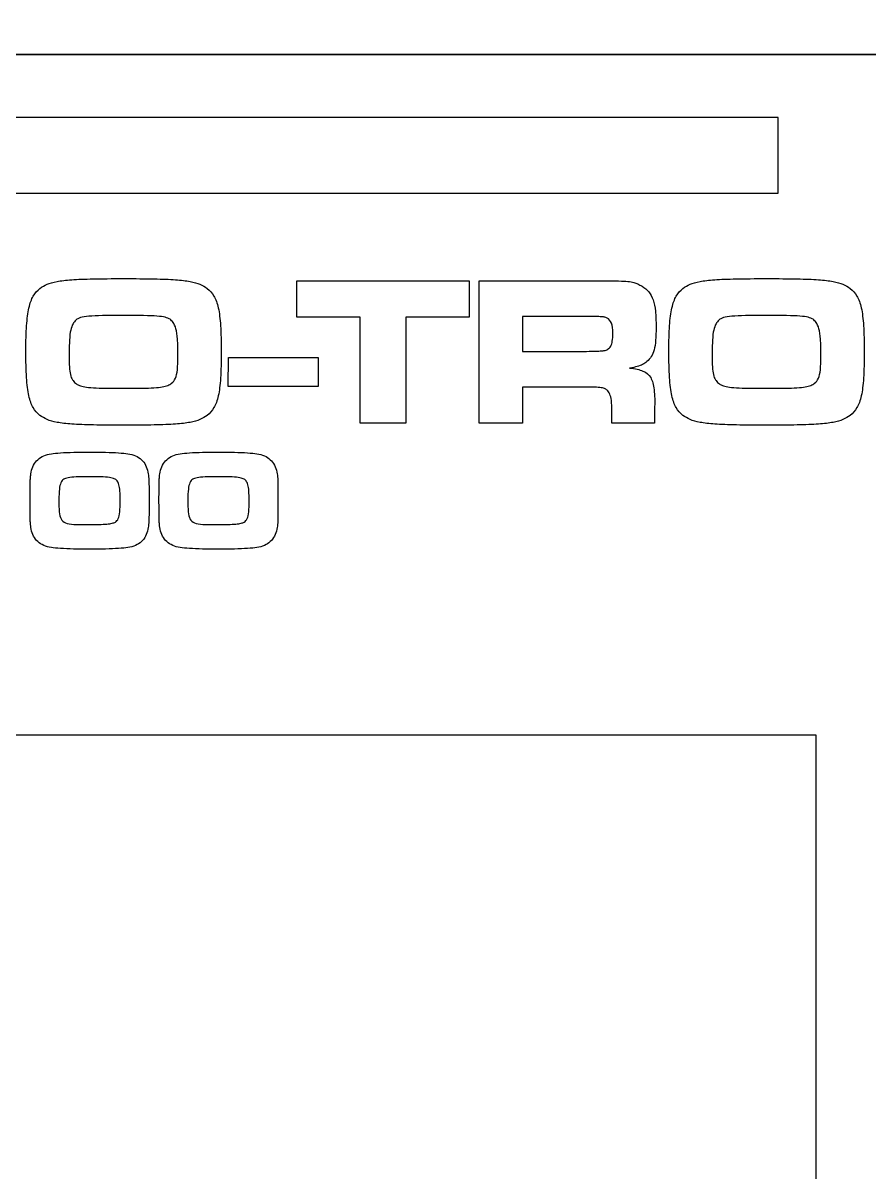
# Model space of a CAD drawing. Extents: x -139 to 87, y -93 to 92.
# Drawn here: x -69.04 to -35.45, y -44.64 to 0.99 of the extents above; entities that cross this region are included whole.
import ezdxf

# ---------------------------------------------------------------- set-up
doc = ezdxf.new("R2010")
doc.units = 0
doc.header["$MEASUREMENT"] = 0
doc.layers.add('LAYER_1', color=7, linetype='CONTINUOUS')

msp = doc.modelspace()

# ---------------------------------------------------------------- linework, layer by layer
at = {"layer": 'LAYER_1', "color": 250}
for points in [[(-99.0534, -5.7641), (-39.0534, -5.7641), (-39.0534, -2.7641), (-99.0534, -2.7641), (-99.0534, -5.7641)], [(-90.5533, -66.2641), (-37.5533, -66.2641), (-37.5533, -27.2641), (-90.5533, -27.2641), (-90.5533, -66.2641)]]:
    msp.add_lwpolyline(points, close=True, dxfattribs=at)
for points, knots in [([(-134.4311, 89.7359), (-134.4311, 89.7359), (-3.6755, 89.7359), (-3.6755, 89.7359), (-3.6755, 89.7359), (-1.1332, 89.7359), (0.9467, 87.656), (0.9467, 85.1137), (0.9467, 85.1137), (0.9467, 85.1137), (0.9467, 4.3582), (0.9467, 4.3582), (0.9467, 4.3582), (0.9467, 1.8158), (-1.1332, -0.2641), (-3.6755, -0.2641), (-3.6755, -0.2641), (-3.6755, -0.2641), (-134.4311, -0.2641), (-134.4311, -0.2641), (-134.4311, -0.2641), (-136.9734, -0.2641), (-139.0533, 1.8158), (-139.0533, 4.3582), (-139.0533, 4.3582), (-139.0533, 4.3582), (-139.0533, 85.1137), (-139.0533, 85.1137), (-139.0533, 85.1137), (-139.0533, 87.656), (-136.9734, 89.7359), (-134.4311, 89.7359)], [0, 0, 0, 0, 0.1111111, 0.1111111, 0.1111111, 0.1111111, 0.2222222, 0.2222222, 0.2222222, 0.2222222, 0.3333333, 0.3333333, 0.3333333, 0.3333333, 0.4444444, 0.4444444, 0.4444444, 0.4444444, 0.5555556, 0.5555556, 0.5555556, 0.5555556, 0.6666667, 0.6666667, 0.6666667, 0.6666667, 0.7777778, 0.7777778, 0.7777778, 0.7777778, 1, 1, 1, 1]), ([(-134.4311, -0.2641), (-134.4311, -0.2641), (-3.6755, -0.2641), (-3.6755, -0.2641), (-3.6755, -0.2641), (-1.1332, -0.2641), (0.9467, -2.344), (0.9467, -4.8863), (0.9467, -4.8863), (0.9467, -4.8863), (0.9467, -85.6418), (0.9467, -85.6418), (0.9467, -85.6418), (0.9467, -88.1842), (-1.1332, -90.2641), (-3.6755, -90.2641), (-3.6755, -90.2641), (-3.6755, -90.2641), (-134.4311, -90.2641), (-134.4311, -90.2641), (-134.4311, -90.2641), (-136.9734, -90.2641), (-139.0533, -88.1842), (-139.0533, -85.6418), (-139.0533, -85.6418), (-139.0533, -85.6418), (-139.0533, -4.8863), (-139.0533, -4.8863), (-139.0533, -4.8863), (-139.0533, -2.344), (-136.9734, -0.2641), (-134.4311, -0.2641)], [0, 0, 0, 0, 0.1111111, 0.1111111, 0.1111111, 0.1111111, 0.2222222, 0.2222222, 0.2222222, 0.2222222, 0.3333333, 0.3333333, 0.3333333, 0.3333333, 0.4444444, 0.4444444, 0.4444444, 0.4444444, 0.5555556, 0.5555556, 0.5555556, 0.5555556, 0.6666667, 0.6666667, 0.6666667, 0.6666667, 0.7777778, 0.7777778, 0.7777778, 0.7777778, 1, 1, 1, 1]), ([(-65.0443, -9.1558), (-65.5114, -9.1558), (-65.9121, -9.1586), (-66.248, -9.1657), (-66.248, -9.1657), (-66.5852, -9.1713), (-66.8689, -9.184), (-67.1017, -9.1996), (-67.1017, -9.1996), (-67.3331, -9.2165), (-67.5278, -9.2391), (-67.6845, -9.2687), (-67.6845, -9.2687), (-67.8397, -9.2983), (-67.9709, -9.3364), (-68.0768, -9.3816), (-68.0768, -9.3816), (-68.184, -9.4267), (-68.2785, -9.4804), (-68.3632, -9.5453), (-68.3632, -9.5453), (-68.469, -9.6257), (-68.5565, -9.7273), (-68.6285, -9.8515), (-68.6285, -9.8515), (-68.7005, -9.9757), (-68.7583, -10.1323), (-68.8006, -10.3214), (-68.8006, -10.3214), (-68.8444, -10.5119), (-68.8754, -10.7461), (-68.8938, -11.0241), (-68.8938, -11.0241), (-68.9135, -11.3021), (-68.922, -11.6365), (-68.922, -12.026), (-68.922, -12.026), (-68.922, -12.4366), (-68.9135, -12.7866), (-68.8952, -13.0744), (-68.8952, -13.0744), (-68.8768, -13.3623), (-68.8472, -13.6036), (-68.8049, -13.7969), (-68.8049, -13.7969), (-68.7625, -13.9902), (-68.7047, -14.1483), (-68.6327, -14.2725), (-68.6327, -14.2725), (-68.5608, -14.3966), (-68.4705, -14.5011), (-68.3632, -14.5829), (-68.3632, -14.5829), (-68.2785, -14.6464), (-68.184, -14.7014), (-68.0768, -14.7466), (-68.0768, -14.7466), (-67.9695, -14.7917), (-67.8369, -14.8298), (-67.6802, -14.8595), (-67.6802, -14.8595), (-67.5236, -14.8877), (-67.3275, -14.9117), (-67.0946, -14.9272), (-67.0946, -14.9272), (-66.8604, -14.9441), (-66.5739, -14.9554), (-66.2367, -14.9625), (-66.2367, -14.9625), (-65.8994, -14.9695), (-65.4959, -14.9724), (-65.0274, -14.9724), (-65.0274, -14.9724), (-64.5659, -14.9724), (-64.168, -14.9695), (-63.835, -14.9625), (-63.835, -14.9625), (-63.5006, -14.9554), (-63.2183, -14.9441), (-62.9869, -14.9272), (-62.9869, -14.9272), (-62.7555, -14.9117), (-62.5622, -14.8877), (-62.4055, -14.8595), (-62.4055, -14.8595), (-62.2503, -14.8298), (-62.1191, -14.7917), (-62.0118, -14.7466), (-62.0118, -14.7466), (-61.9046, -14.7014), (-61.8086, -14.6464), (-61.7254, -14.5829), (-61.7254, -14.5829), (-61.6181, -14.5011), (-61.5278, -14.398), (-61.4559, -14.2739), (-61.4559, -14.2739), (-61.3839, -14.1511), (-61.3261, -13.9945), (-61.2837, -13.804), (-61.2837, -13.804), (-61.2414, -13.6135), (-61.2118, -13.3764), (-61.1934, -13.0928), (-61.1934, -13.0928), (-61.1751, -12.8077), (-61.1666, -12.4634), (-61.1666, -12.0599), (-61.1666, -12.0599), (-61.1666, -11.6577), (-61.1751, -11.3148), (-61.1934, -11.0312), (-61.1934, -11.0312), (-61.2118, -10.7475), (-61.2414, -10.5105), (-61.2837, -10.32), (-61.2837, -10.32), (-61.3261, -10.1295), (-61.3839, -9.9728), (-61.4559, -9.8501), (-61.4559, -9.8501), (-61.5278, -9.7273), (-61.6181, -9.6257), (-61.7254, -9.5453), (-61.7254, -9.5453), (-61.8086, -9.4804), (-61.9046, -9.4267), (-62.0104, -9.3816), (-62.0104, -9.3816), (-62.1177, -9.3364), (-62.2489, -9.2983), (-62.4041, -9.2687), (-62.4041, -9.2687), (-62.5608, -9.2391), (-62.7541, -9.2165), (-62.9869, -9.1996), (-62.9869, -9.1996), (-63.2197, -9.184), (-63.5034, -9.1713), (-63.8392, -9.1657), (-63.8392, -9.1657), (-64.1765, -9.1586), (-64.5772, -9.1558), (-65.0443, -9.1558)], [0, 0, 0, 0, 0.027027, 0.027027, 0.027027, 0.027027, 0.0540541, 0.0540541, 0.0540541, 0.0540541, 0.0810811, 0.0810811, 0.0810811, 0.0810811, 0.1081081, 0.1081081, 0.1081081, 0.1081081, 0.1351351, 0.1351351, 0.1351351, 0.1351351, 0.1621622, 0.1621622, 0.1621622, 0.1621622, 0.1891892, 0.1891892, 0.1891892, 0.1891892, 0.2162162, 0.2162162, 0.2162162, 0.2162162, 0.2432432, 0.2432432, 0.2432432, 0.2432432, 0.2702703, 0.2702703, 0.2702703, 0.2702703, 0.2972973, 0.2972973, 0.2972973, 0.2972973, 0.3243243, 0.3243243, 0.3243243, 0.3243243, 0.3513514, 0.3513514, 0.3513514, 0.3513514, 0.3783784, 0.3783784, 0.3783784, 0.3783784, 0.4054054, 0.4054054, 0.4054054, 0.4054054, 0.4324324, 0.4324324, 0.4324324, 0.4324324, 0.4594595, 0.4594595, 0.4594595, 0.4594595, 0.4864865, 0.4864865, 0.4864865, 0.4864865, 0.5135135, 0.5135135, 0.5135135, 0.5135135, 0.5405405, 0.5405405, 0.5405405, 0.5405405, 0.5675676, 0.5675676, 0.5675676, 0.5675676, 0.5945946, 0.5945946, 0.5945946, 0.5945946, 0.6216216, 0.6216216, 0.6216216, 0.6216216, 0.6486486, 0.6486486, 0.6486486, 0.6486486, 0.6756757, 0.6756757, 0.6756757, 0.6756757, 0.7027027, 0.7027027, 0.7027027, 0.7027027, 0.7297297, 0.7297297, 0.7297297, 0.7297297, 0.7567568, 0.7567568, 0.7567568, 0.7567568, 0.7837838, 0.7837838, 0.7837838, 0.7837838, 0.8108108, 0.8108108, 0.8108108, 0.8108108, 0.8378378, 0.8378378, 0.8378378, 0.8378378, 0.8648649, 0.8648649, 0.8648649, 0.8648649, 0.8918919, 0.8918919, 0.8918919, 0.8918919, 0.9189189, 0.9189189, 0.9189189, 0.9189189, 0.9459459, 0.9459459, 0.9459459, 0.9459459, 1, 1, 1, 1]), ([(-58.161, -9.2405), (-58.161, -9.2405), (-58.161, -10.6798), (-58.161, -10.6798), (-58.161, -10.6798), (-58.161, -10.6798), (-55.6464, -10.6798), (-55.6464, -10.6798), (-55.6464, -10.6798), (-55.6464, -10.6798), (-55.6464, -14.8877), (-55.6464, -14.8877), (-55.6464, -14.8877), (-55.6464, -14.8877), (-53.843, -14.8877), (-53.843, -14.8877), (-53.843, -14.8877), (-53.843, -14.8877), (-53.843, -10.6798), (-53.843, -10.6798), (-53.843, -10.6798), (-53.843, -10.6798), (-51.3285, -10.6798), (-51.3285, -10.6798), (-51.3285, -10.6798), (-51.3285, -10.6798), (-51.3285, -9.2405), (-51.3285, -9.2405), (-51.3285, -9.2405), (-51.3285, -9.2405), (-58.161, -9.2405), (-58.161, -9.2405)], [0, 0, 0, 0, 0.1111111, 0.1111111, 0.1111111, 0.1111111, 0.2222222, 0.2222222, 0.2222222, 0.2222222, 0.3333333, 0.3333333, 0.3333333, 0.3333333, 0.4444444, 0.4444444, 0.4444444, 0.4444444, 0.5555556, 0.5555556, 0.5555556, 0.5555556, 0.6666667, 0.6666667, 0.6666667, 0.6666667, 0.7777778, 0.7777778, 0.7777778, 0.7777778, 1, 1, 1, 1]), ([(-50.9306, -14.8877), (-50.9306, -14.8877), (-49.2118, -14.8877), (-49.2118, -14.8877), (-49.2118, -14.8877), (-49.2118, -14.8877), (-49.2118, -13.4568), (-49.2118, -13.4568), (-49.2118, -13.4568), (-49.2118, -13.4568), (-46.7819, -13.4568), (-46.7819, -13.4568), (-46.7819, -13.4568), (-46.6055, -13.4568), (-46.4616, -13.4583), (-46.3487, -13.4611), (-46.3487, -13.4611), (-46.2373, -13.4653), (-46.1469, -13.4724), (-46.0806, -13.4822), (-46.0806, -13.4822), (-46.0143, -13.4921), (-45.9621, -13.5076), (-45.924, -13.5288), (-45.924, -13.5288), (-45.8859, -13.5486), (-45.8534, -13.5754), (-45.8252, -13.6092), (-45.8252, -13.6092), (-45.7801, -13.6544), (-45.7462, -13.7137), (-45.7208, -13.787), (-45.7208, -13.787), (-45.6968, -13.859), (-45.6785, -13.9592), (-45.67, -14.0862), (-45.67, -14.0862), (-45.6601, -14.2132), (-45.6559, -14.3825), (-45.6559, -14.5914), (-45.6559, -14.5914), (-45.6559, -14.5914), (-45.6559, -14.8877), (-45.6559, -14.8877), (-45.6559, -14.8877), (-45.6559, -14.8877), (-43.9626, -14.8877), (-43.9626, -14.8877), (-43.9626, -14.8877), (-43.9626, -14.8877), (-43.9626, -14.3628), (-43.9626, -14.3628), (-43.9626, -14.3628), (-43.9527, -14.0396), (-43.9583, -13.7743), (-43.9809, -13.5683), (-43.9809, -13.5683), (-44.0021, -13.3609), (-44.0486, -13.2), (-44.1178, -13.0815), (-44.1178, -13.0815), (-44.1883, -12.9644), (-44.2899, -12.8783), (-44.4254, -12.8218), (-44.4254, -12.8218), (-44.5609, -12.7654), (-44.7358, -12.7259), (-44.9531, -12.7033), (-44.9531, -12.7033), (-44.836, -12.6864), (-44.7358, -12.6666), (-44.6554, -12.6455), (-44.6554, -12.6455), (-44.5736, -12.6229), (-44.5016, -12.5961), (-44.4409, -12.5636), (-44.4409, -12.5636), (-44.3802, -12.5326), (-44.3224, -12.4945), (-44.2674, -12.4493), (-44.2674, -12.4493), (-44.1982, -12.3915), (-44.1389, -12.3237), (-44.0924, -12.2489), (-44.0924, -12.2489), (-44.0458, -12.1742), (-44.0077, -12.0838), (-43.9809, -11.9794), (-43.9809, -11.9794), (-43.9527, -11.875), (-43.9329, -11.748), (-43.9202, -11.6012), (-43.9202, -11.6012), (-43.9089, -11.4545), (-43.9033, -11.2795), (-43.9033, -11.0777), (-43.9033, -11.0777), (-43.9033, -10.835), (-43.9118, -10.6262), (-43.9301, -10.4512), (-43.9301, -10.4512), (-43.9484, -10.2762), (-43.9781, -10.1266), (-44.0204, -10.0025), (-44.0204, -10.0025), (-44.0627, -9.8783), (-44.1206, -9.7739), (-44.1926, -9.6864), (-44.1926, -9.6864), (-44.2645, -9.6003), (-44.3548, -9.5255), (-44.4621, -9.4606), (-44.4621, -9.4606), (-44.5214, -9.4239), (-44.575, -9.3929), (-44.6244, -9.3675), (-44.6244, -9.3675), (-44.6738, -9.3421), (-44.7288, -9.3223), (-44.7909, -9.3054), (-44.7909, -9.3054), (-44.8516, -9.2899), (-44.9292, -9.2772), (-45.0237, -9.2673), (-45.0237, -9.2673), (-45.1182, -9.2588), (-45.2396, -9.2518), (-45.3892, -9.2489), (-45.3892, -9.2489), (-45.5388, -9.2447), (-45.7264, -9.2419), (-45.9508, -9.2419), (-45.9508, -9.2419), (-46.1766, -9.2405), (-46.4503, -9.2405), (-46.7735, -9.2405), (-46.7735, -9.2405), (-46.7735, -9.2405), (-50.9306, -9.2405), (-50.9306, -9.2405), (-50.9306, -9.2405), (-50.9306, -9.2405), (-50.9306, -14.8877), (-50.9306, -14.8877)], [0, 0, 0, 0, 0.027027, 0.027027, 0.027027, 0.027027, 0.0540541, 0.0540541, 0.0540541, 0.0540541, 0.0810811, 0.0810811, 0.0810811, 0.0810811, 0.1081081, 0.1081081, 0.1081081, 0.1081081, 0.1351351, 0.1351351, 0.1351351, 0.1351351, 0.1621622, 0.1621622, 0.1621622, 0.1621622, 0.1891892, 0.1891892, 0.1891892, 0.1891892, 0.2162162, 0.2162162, 0.2162162, 0.2162162, 0.2432432, 0.2432432, 0.2432432, 0.2432432, 0.2702703, 0.2702703, 0.2702703, 0.2702703, 0.2972973, 0.2972973, 0.2972973, 0.2972973, 0.3243243, 0.3243243, 0.3243243, 0.3243243, 0.3513514, 0.3513514, 0.3513514, 0.3513514, 0.3783784, 0.3783784, 0.3783784, 0.3783784, 0.4054054, 0.4054054, 0.4054054, 0.4054054, 0.4324324, 0.4324324, 0.4324324, 0.4324324, 0.4594595, 0.4594595, 0.4594595, 0.4594595, 0.4864865, 0.4864865, 0.4864865, 0.4864865, 0.5135135, 0.5135135, 0.5135135, 0.5135135, 0.5405405, 0.5405405, 0.5405405, 0.5405405, 0.5675676, 0.5675676, 0.5675676, 0.5675676, 0.5945946, 0.5945946, 0.5945946, 0.5945946, 0.6216216, 0.6216216, 0.6216216, 0.6216216, 0.6486486, 0.6486486, 0.6486486, 0.6486486, 0.6756757, 0.6756757, 0.6756757, 0.6756757, 0.7027027, 0.7027027, 0.7027027, 0.7027027, 0.7297297, 0.7297297, 0.7297297, 0.7297297, 0.7567568, 0.7567568, 0.7567568, 0.7567568, 0.7837838, 0.7837838, 0.7837838, 0.7837838, 0.8108108, 0.8108108, 0.8108108, 0.8108108, 0.8378378, 0.8378378, 0.8378378, 0.8378378, 0.8648649, 0.8648649, 0.8648649, 0.8648649, 0.8918919, 0.8918919, 0.8918919, 0.8918919, 0.9189189, 0.9189189, 0.9189189, 0.9189189, 0.9459459, 0.9459459, 0.9459459, 0.9459459, 1, 1, 1, 1]), ([(-39.5176, -9.1558), (-39.9847, -9.1558), (-40.3854, -9.1586), (-40.7213, -9.1657), (-40.7213, -9.1657), (-41.0585, -9.1713), (-41.3422, -9.184), (-41.575, -9.1996), (-41.575, -9.1996), (-41.8064, -9.2165), (-42.0011, -9.2391), (-42.1578, -9.2687), (-42.1578, -9.2687), (-42.313, -9.2983), (-42.4442, -9.3364), (-42.5501, -9.3816), (-42.5501, -9.3816), (-42.6573, -9.4267), (-42.7518, -9.4804), (-42.8365, -9.5453), (-42.8365, -9.5453), (-42.9423, -9.6257), (-43.0298, -9.7273), (-43.1018, -9.8515), (-43.1018, -9.8515), (-43.1738, -9.9757), (-43.2316, -10.1323), (-43.2739, -10.3214), (-43.2739, -10.3214), (-43.3177, -10.5119), (-43.3487, -10.7461), (-43.3671, -11.0241), (-43.3671, -11.0241), (-43.3868, -11.3021), (-43.3953, -11.6365), (-43.3953, -12.026), (-43.3953, -12.026), (-43.3953, -12.4366), (-43.3868, -12.7866), (-43.3685, -13.0744), (-43.3685, -13.0744), (-43.3501, -13.3623), (-43.3205, -13.6036), (-43.2782, -13.7969), (-43.2782, -13.7969), (-43.2358, -13.9902), (-43.178, -14.1483), (-43.106, -14.2725), (-43.106, -14.2725), (-43.0341, -14.3966), (-42.9438, -14.5011), (-42.8365, -14.5829), (-42.8365, -14.5829), (-42.7518, -14.6464), (-42.6573, -14.7014), (-42.5501, -14.7466), (-42.5501, -14.7466), (-42.4428, -14.7917), (-42.3102, -14.8298), (-42.1535, -14.8595), (-42.1535, -14.8595), (-41.9969, -14.8877), (-41.8008, -14.9117), (-41.5679, -14.9272), (-41.5679, -14.9272), (-41.3337, -14.9441), (-41.0472, -14.9554), (-40.71, -14.9625), (-40.71, -14.9625), (-40.3727, -14.9695), (-39.9692, -14.9724), (-39.5007, -14.9724), (-39.5007, -14.9724), (-39.0392, -14.9724), (-38.6413, -14.9695), (-38.3083, -14.9625), (-38.3083, -14.9625), (-37.9739, -14.9554), (-37.6916, -14.9441), (-37.4602, -14.9272), (-37.4602, -14.9272), (-37.2288, -14.9117), (-37.0355, -14.8877), (-36.8788, -14.8595), (-36.8788, -14.8595), (-36.7236, -14.8298), (-36.5924, -14.7917), (-36.4851, -14.7466), (-36.4851, -14.7466), (-36.3779, -14.7014), (-36.2819, -14.6464), (-36.1987, -14.5829), (-36.1987, -14.5829), (-36.0914, -14.5011), (-36.0011, -14.398), (-35.9292, -14.2739), (-35.9292, -14.2739), (-35.8572, -14.1511), (-35.7994, -13.9945), (-35.757, -13.804), (-35.757, -13.804), (-35.7147, -13.6135), (-35.6851, -13.3764), (-35.6667, -13.0928), (-35.6667, -13.0928), (-35.6484, -12.8077), (-35.6399, -12.4634), (-35.6399, -12.0599), (-35.6399, -12.0599), (-35.6399, -11.6577), (-35.6484, -11.3148), (-35.6667, -11.0312), (-35.6667, -11.0312), (-35.6851, -10.7475), (-35.7147, -10.5105), (-35.757, -10.32), (-35.757, -10.32), (-35.7994, -10.1295), (-35.8572, -9.9728), (-35.9292, -9.8501), (-35.9292, -9.8501), (-36.0011, -9.7273), (-36.0914, -9.6257), (-36.1987, -9.5453), (-36.1987, -9.5453), (-36.2819, -9.4804), (-36.3779, -9.4267), (-36.4837, -9.3816), (-36.4837, -9.3816), (-36.591, -9.3364), (-36.7222, -9.2983), (-36.8774, -9.2687), (-36.8774, -9.2687), (-37.0341, -9.2391), (-37.2274, -9.2165), (-37.4602, -9.1996), (-37.4602, -9.1996), (-37.693, -9.184), (-37.9767, -9.1713), (-38.3125, -9.1657), (-38.3125, -9.1657), (-38.6498, -9.1586), (-39.0505, -9.1558), (-39.5176, -9.1558)], [0, 0, 0, 0, 0.027027, 0.027027, 0.027027, 0.027027, 0.0540541, 0.0540541, 0.0540541, 0.0540541, 0.0810811, 0.0810811, 0.0810811, 0.0810811, 0.1081081, 0.1081081, 0.1081081, 0.1081081, 0.1351351, 0.1351351, 0.1351351, 0.1351351, 0.1621622, 0.1621622, 0.1621622, 0.1621622, 0.1891892, 0.1891892, 0.1891892, 0.1891892, 0.2162162, 0.2162162, 0.2162162, 0.2162162, 0.2432432, 0.2432432, 0.2432432, 0.2432432, 0.2702703, 0.2702703, 0.2702703, 0.2702703, 0.2972973, 0.2972973, 0.2972973, 0.2972973, 0.3243243, 0.3243243, 0.3243243, 0.3243243, 0.3513514, 0.3513514, 0.3513514, 0.3513514, 0.3783784, 0.3783784, 0.3783784, 0.3783784, 0.4054054, 0.4054054, 0.4054054, 0.4054054, 0.4324324, 0.4324324, 0.4324324, 0.4324324, 0.4594595, 0.4594595, 0.4594595, 0.4594595, 0.4864865, 0.4864865, 0.4864865, 0.4864865, 0.5135135, 0.5135135, 0.5135135, 0.5135135, 0.5405405, 0.5405405, 0.5405405, 0.5405405, 0.5675676, 0.5675676, 0.5675676, 0.5675676, 0.5945946, 0.5945946, 0.5945946, 0.5945946, 0.6216216, 0.6216216, 0.6216216, 0.6216216, 0.6486486, 0.6486486, 0.6486486, 0.6486486, 0.6756757, 0.6756757, 0.6756757, 0.6756757, 0.7027027, 0.7027027, 0.7027027, 0.7027027, 0.7297297, 0.7297297, 0.7297297, 0.7297297, 0.7567568, 0.7567568, 0.7567568, 0.7567568, 0.7837838, 0.7837838, 0.7837838, 0.7837838, 0.8108108, 0.8108108, 0.8108108, 0.8108108, 0.8378378, 0.8378378, 0.8378378, 0.8378378, 0.8648649, 0.8648649, 0.8648649, 0.8648649, 0.8918919, 0.8918919, 0.8918919, 0.8918919, 0.9189189, 0.9189189, 0.9189189, 0.9189189, 0.9459459, 0.9459459, 0.9459459, 0.9459459, 1, 1, 1, 1]), ([(-65.0443, -10.6205), (-64.7296, -10.6205), (-64.4643, -10.6219), (-64.2484, -10.6248), (-64.2484, -10.6248), (-64.034, -10.6276), (-63.8576, -10.6346), (-63.7193, -10.6445), (-63.7193, -10.6445), (-63.5824, -10.6544), (-63.4737, -10.6699), (-63.3919, -10.6897), (-63.3919, -10.6897), (-63.3115, -10.7094), (-63.2466, -10.7362), (-63.2, -10.7687), (-63.2, -10.7687), (-63.1534, -10.8012), (-63.1139, -10.8421), (-63.08, -10.8915), (-63.08, -10.8915), (-63.0321, -10.9536), (-62.994, -11.0382), (-62.9657, -11.1441), (-62.9657, -11.1441), (-62.9361, -11.2499), (-62.9164, -11.3882), (-62.9037, -11.5617), (-62.9037, -11.5617), (-62.891, -11.7353), (-62.8853, -11.954), (-62.8853, -12.2207), (-62.8853, -12.2207), (-62.8839, -12.4451), (-62.8924, -12.6271), (-62.9079, -12.7682), (-62.9079, -12.7682), (-62.9234, -12.9107), (-62.9488, -13.0236), (-62.9869, -13.1069), (-62.9869, -13.1069), (-63.0236, -13.1901), (-63.0744, -13.2551), (-63.1393, -13.3044), (-63.1393, -13.3044), (-63.1816, -13.3383), (-63.2324, -13.3665), (-63.2889, -13.3905), (-63.2889, -13.3905), (-63.3467, -13.4145), (-63.4187, -13.4343), (-63.5062, -13.4498), (-63.5062, -13.4498), (-63.5937, -13.4639), (-63.7038, -13.4766), (-63.8364, -13.4851), (-63.8364, -13.4851), (-63.9705, -13.4935), (-64.1341, -13.4992), (-64.3289, -13.5034), (-64.3289, -13.5034), (-64.5236, -13.5062), (-64.7564, -13.5076), (-65.0274, -13.5076), (-65.0274, -13.5076), (-65.3054, -13.5076), (-65.5438, -13.5062), (-65.7428, -13.5034), (-65.7428, -13.5034), (-65.9418, -13.4992), (-66.1083, -13.4935), (-66.2437, -13.4851), (-66.2437, -13.4851), (-66.3792, -13.4766), (-66.4921, -13.4639), (-66.5796, -13.4498), (-66.5796, -13.4498), (-66.6685, -13.4343), (-66.7419, -13.4145), (-66.7983, -13.3905), (-66.7983, -13.3905), (-66.8562, -13.3665), (-66.907, -13.3383), (-66.9493, -13.3044), (-66.9493, -13.3044), (-67.0001, -13.2649), (-67.041, -13.2184), (-67.0749, -13.1647), (-67.0749, -13.1647), (-67.1073, -13.1111), (-67.1341, -13.0434), (-67.1525, -12.9615), (-67.1525, -12.9615), (-67.1708, -12.8797), (-67.1849, -12.7781), (-67.192, -12.6568), (-67.192, -12.6568), (-67.2005, -12.5354), (-67.2033, -12.3872), (-67.2033, -12.2123), (-67.2033, -12.2123), (-67.2033, -11.9653), (-67.199, -11.7621), (-67.1906, -11.5984), (-67.1906, -11.5984), (-67.1807, -11.4361), (-67.1652, -11.3049), (-67.1426, -11.2019), (-67.1426, -11.2019), (-67.1214, -11.1003), (-67.0904, -11.0156), (-67.0509, -10.9507), (-67.0509, -10.9507), (-67.0184, -10.8901), (-66.9803, -10.8393), (-66.9366, -10.7997), (-66.9366, -10.7997), (-66.8914, -10.7588), (-66.8293, -10.7264), (-66.7489, -10.7024), (-66.7489, -10.7024), (-66.6685, -10.6784), (-66.5584, -10.66), (-66.4187, -10.6488), (-66.4187, -10.6488), (-66.279, -10.6375), (-66.097, -10.629), (-65.874, -10.6248), (-65.874, -10.6248), (-65.6511, -10.6219), (-65.3745, -10.6205), (-65.0443, -10.6205)], [0, 0, 0, 0, 0.0294118, 0.0294118, 0.0294118, 0.0294118, 0.0588235, 0.0588235, 0.0588235, 0.0588235, 0.0882353, 0.0882353, 0.0882353, 0.0882353, 0.1176471, 0.1176471, 0.1176471, 0.1176471, 0.1470588, 0.1470588, 0.1470588, 0.1470588, 0.1764706, 0.1764706, 0.1764706, 0.1764706, 0.2058824, 0.2058824, 0.2058824, 0.2058824, 0.2352941, 0.2352941, 0.2352941, 0.2352941, 0.2647059, 0.2647059, 0.2647059, 0.2647059, 0.2941176, 0.2941176, 0.2941176, 0.2941176, 0.3235294, 0.3235294, 0.3235294, 0.3235294, 0.3529412, 0.3529412, 0.3529412, 0.3529412, 0.3823529, 0.3823529, 0.3823529, 0.3823529, 0.4117647, 0.4117647, 0.4117647, 0.4117647, 0.4411765, 0.4411765, 0.4411765, 0.4411765, 0.4705882, 0.4705882, 0.4705882, 0.4705882, 0.5, 0.5, 0.5, 0.5, 0.5294118, 0.5294118, 0.5294118, 0.5294118, 0.5588235, 0.5588235, 0.5588235, 0.5588235, 0.5882353, 0.5882353, 0.5882353, 0.5882353, 0.6176471, 0.6176471, 0.6176471, 0.6176471, 0.6470588, 0.6470588, 0.6470588, 0.6470588, 0.6764706, 0.6764706, 0.6764706, 0.6764706, 0.7058824, 0.7058824, 0.7058824, 0.7058824, 0.7352941, 0.7352941, 0.7352941, 0.7352941, 0.7647059, 0.7647059, 0.7647059, 0.7647059, 0.7941176, 0.7941176, 0.7941176, 0.7941176, 0.8235294, 0.8235294, 0.8235294, 0.8235294, 0.8529412, 0.8529412, 0.8529412, 0.8529412, 0.8823529, 0.8823529, 0.8823529, 0.8823529, 0.9117647, 0.9117647, 0.9117647, 0.9117647, 0.9411765, 0.9411765, 0.9411765, 0.9411765, 1, 1, 1, 1]), ([(-49.2118, -12.0429), (-49.2118, -12.0429), (-49.2118, -10.6544), (-49.2118, -10.6544), (-49.2118, -10.6544), (-49.2118, -10.6544), (-46.7904, -10.6544), (-46.7904, -10.6544), (-46.7904, -10.6544), (-46.5943, -10.6558), (-46.439, -10.6586), (-46.3262, -10.66), (-46.3262, -10.66), (-46.2119, -10.6615), (-46.1272, -10.6643), (-46.0693, -10.6685), (-46.0693, -10.6685), (-46.0115, -10.6727), (-45.9691, -10.6798), (-45.9395, -10.6869), (-45.9395, -10.6869), (-45.9099, -10.6953), (-45.8802, -10.7066), (-45.8506, -10.7221), (-45.8506, -10.7221), (-45.7702, -10.7574), (-45.7123, -10.8237), (-45.6756, -10.9183), (-45.6756, -10.9183), (-45.6389, -11.0142), (-45.6206, -11.1511), (-45.622, -11.3317), (-45.622, -11.3317), (-45.622, -11.4517), (-45.6277, -11.5533), (-45.6404, -11.6351), (-45.6404, -11.6351), (-45.6531, -11.717), (-45.6742, -11.7833), (-45.7039, -11.8355), (-45.7039, -11.8355), (-45.7349, -11.8863), (-45.7744, -11.9286), (-45.8252, -11.9583), (-45.8252, -11.9583), (-45.8478, -11.9724), (-45.869, -11.9822), (-45.8901, -11.9921), (-45.8901, -11.9921), (-45.9099, -12.0006), (-45.9381, -12.0076), (-45.972, -12.0119), (-45.972, -12.0119), (-46.0058, -12.0175), (-46.0552, -12.0218), (-46.1187, -12.026), (-46.1187, -12.026), (-46.1822, -12.0288), (-46.2683, -12.0316), (-46.3755, -12.0345), (-46.3755, -12.0345), (-46.4842, -12.0373), (-46.6225, -12.0401), (-46.7904, -12.0429), (-46.7904, -12.0429), (-46.7904, -12.0429), (-49.2118, -12.0429), (-49.2118, -12.0429)], [0, 0, 0, 0, 0.0555556, 0.0555556, 0.0555556, 0.0555556, 0.1111111, 0.1111111, 0.1111111, 0.1111111, 0.1666667, 0.1666667, 0.1666667, 0.1666667, 0.2222222, 0.2222222, 0.2222222, 0.2222222, 0.2777778, 0.2777778, 0.2777778, 0.2777778, 0.3333333, 0.3333333, 0.3333333, 0.3333333, 0.3888889, 0.3888889, 0.3888889, 0.3888889, 0.4444444, 0.4444444, 0.4444444, 0.4444444, 0.5, 0.5, 0.5, 0.5, 0.5555556, 0.5555556, 0.5555556, 0.5555556, 0.6111111, 0.6111111, 0.6111111, 0.6111111, 0.6666667, 0.6666667, 0.6666667, 0.6666667, 0.7222222, 0.7222222, 0.7222222, 0.7222222, 0.7777778, 0.7777778, 0.7777778, 0.7777778, 0.8333333, 0.8333333, 0.8333333, 0.8333333, 0.8888889, 0.8888889, 0.8888889, 0.8888889, 1, 1, 1, 1]), ([(-39.5176, -10.6205), (-39.2029, -10.6205), (-38.9376, -10.6219), (-38.7217, -10.6248), (-38.7217, -10.6248), (-38.5073, -10.6276), (-38.3309, -10.6346), (-38.1926, -10.6445), (-38.1926, -10.6445), (-38.0557, -10.6544), (-37.947, -10.6699), (-37.8652, -10.6897), (-37.8652, -10.6897), (-37.7848, -10.7094), (-37.7199, -10.7362), (-37.6733, -10.7687), (-37.6733, -10.7687), (-37.6267, -10.8012), (-37.5872, -10.8421), (-37.5533, -10.8915), (-37.5533, -10.8915), (-37.5054, -10.9536), (-37.4673, -11.0382), (-37.439, -11.1441), (-37.439, -11.1441), (-37.4094, -11.2499), (-37.3897, -11.3882), (-37.377, -11.5617), (-37.377, -11.5617), (-37.3643, -11.7353), (-37.3586, -11.954), (-37.3586, -12.2207), (-37.3586, -12.2207), (-37.3572, -12.4451), (-37.3657, -12.6271), (-37.3812, -12.7682), (-37.3812, -12.7682), (-37.3967, -12.9107), (-37.4221, -13.0236), (-37.4602, -13.1069), (-37.4602, -13.1069), (-37.4969, -13.1901), (-37.5477, -13.2551), (-37.6126, -13.3044), (-37.6126, -13.3044), (-37.6549, -13.3383), (-37.7057, -13.3665), (-37.7622, -13.3905), (-37.7622, -13.3905), (-37.82, -13.4145), (-37.892, -13.4343), (-37.9795, -13.4498), (-37.9795, -13.4498), (-38.067, -13.4639), (-38.1771, -13.4766), (-38.3097, -13.4851), (-38.3097, -13.4851), (-38.4438, -13.4935), (-38.6074, -13.4992), (-38.8022, -13.5034), (-38.8022, -13.5034), (-38.9969, -13.5062), (-39.2297, -13.5076), (-39.5007, -13.5076), (-39.5007, -13.5076), (-39.7787, -13.5076), (-40.0171, -13.5062), (-40.2161, -13.5034), (-40.2161, -13.5034), (-40.4151, -13.4992), (-40.5816, -13.4935), (-40.717, -13.4851), (-40.717, -13.4851), (-40.8525, -13.4766), (-40.9654, -13.4639), (-41.0529, -13.4498), (-41.0529, -13.4498), (-41.1418, -13.4343), (-41.2152, -13.4145), (-41.2716, -13.3905), (-41.2716, -13.3905), (-41.3295, -13.3665), (-41.3803, -13.3383), (-41.4226, -13.3044), (-41.4226, -13.3044), (-41.4734, -13.2649), (-41.5143, -13.2184), (-41.5482, -13.1647), (-41.5482, -13.1647), (-41.5806, -13.1111), (-41.6074, -13.0434), (-41.6258, -12.9615), (-41.6258, -12.9615), (-41.6441, -12.8797), (-41.6582, -12.7781), (-41.6653, -12.6568), (-41.6653, -12.6568), (-41.6738, -12.5354), (-41.6766, -12.3872), (-41.6766, -12.2123), (-41.6766, -12.2123), (-41.6766, -11.9653), (-41.6723, -11.7621), (-41.6639, -11.5984), (-41.6639, -11.5984), (-41.654, -11.4361), (-41.6385, -11.3049), (-41.6159, -11.2019), (-41.6159, -11.2019), (-41.5947, -11.1003), (-41.5637, -11.0156), (-41.5242, -10.9507), (-41.5242, -10.9507), (-41.4917, -10.8901), (-41.4536, -10.8393), (-41.4099, -10.7997), (-41.4099, -10.7997), (-41.3647, -10.7588), (-41.3026, -10.7264), (-41.2222, -10.7024), (-41.2222, -10.7024), (-41.1418, -10.6784), (-41.0317, -10.66), (-40.892, -10.6488), (-40.892, -10.6488), (-40.7523, -10.6375), (-40.5703, -10.629), (-40.3473, -10.6248), (-40.3473, -10.6248), (-40.1244, -10.6219), (-39.8478, -10.6205), (-39.5176, -10.6205)], [0, 0, 0, 0, 0.0294118, 0.0294118, 0.0294118, 0.0294118, 0.0588235, 0.0588235, 0.0588235, 0.0588235, 0.0882353, 0.0882353, 0.0882353, 0.0882353, 0.1176471, 0.1176471, 0.1176471, 0.1176471, 0.1470588, 0.1470588, 0.1470588, 0.1470588, 0.1764706, 0.1764706, 0.1764706, 0.1764706, 0.2058824, 0.2058824, 0.2058824, 0.2058824, 0.2352941, 0.2352941, 0.2352941, 0.2352941, 0.2647059, 0.2647059, 0.2647059, 0.2647059, 0.2941176, 0.2941176, 0.2941176, 0.2941176, 0.3235294, 0.3235294, 0.3235294, 0.3235294, 0.3529412, 0.3529412, 0.3529412, 0.3529412, 0.3823529, 0.3823529, 0.3823529, 0.3823529, 0.4117647, 0.4117647, 0.4117647, 0.4117647, 0.4411765, 0.4411765, 0.4411765, 0.4411765, 0.4705882, 0.4705882, 0.4705882, 0.4705882, 0.5, 0.5, 0.5, 0.5, 0.5294118, 0.5294118, 0.5294118, 0.5294118, 0.5588235, 0.5588235, 0.5588235, 0.5588235, 0.5882353, 0.5882353, 0.5882353, 0.5882353, 0.6176471, 0.6176471, 0.6176471, 0.6176471, 0.6470588, 0.6470588, 0.6470588, 0.6470588, 0.6764706, 0.6764706, 0.6764706, 0.6764706, 0.7058824, 0.7058824, 0.7058824, 0.7058824, 0.7352941, 0.7352941, 0.7352941, 0.7352941, 0.7647059, 0.7647059, 0.7647059, 0.7647059, 0.7941176, 0.7941176, 0.7941176, 0.7941176, 0.8235294, 0.8235294, 0.8235294, 0.8235294, 0.8529412, 0.8529412, 0.8529412, 0.8529412, 0.8823529, 0.8823529, 0.8823529, 0.8823529, 0.9117647, 0.9117647, 0.9117647, 0.9117647, 0.9411765, 0.9411765, 0.9411765, 0.9411765, 1, 1, 1, 1]), ([(-60.8787, -12.2885), (-60.8787, -12.2885), (-60.8872, -13.4314), (-60.8872, -13.4314), (-60.8872, -13.4314), (-60.8872, -13.4314), (-57.3143, -13.4314), (-57.3143, -13.4314), (-57.3143, -13.4314), (-57.3143, -13.4314), (-57.3143, -12.2885), (-57.3143, -12.2885), (-57.3143, -12.2885), (-57.3143, -12.2885), (-60.8787, -12.2885), (-60.8787, -12.2885)], [0, 0, 0, 0, 0.2, 0.2, 0.2, 0.2, 0.4, 0.4, 0.4, 0.4, 0.6, 0.6, 0.6, 0.6, 1, 1, 1, 1]), ([(-66.3919, -16.037), (-66.6187, -16.037), (-66.8294, -16.0399), (-67.0241, -16.0446), (-67.0241, -16.0446), (-67.2188, -16.0493), (-67.391, -16.0568), (-67.5415, -16.0671), (-67.5415, -16.0671), (-67.692, -16.0775), (-67.8153, -16.0897), (-67.9103, -16.1048), (-67.9103, -16.1048), (-68.1342, -16.1367), (-68.3139, -16.2148), (-68.4503, -16.3399), (-68.4503, -16.3399), (-68.5867, -16.4641), (-68.6742, -16.6288), (-68.7118, -16.8329), (-68.7118, -16.8329), (-68.7193, -16.8743), (-68.7259, -16.9157), (-68.7315, -16.9571), (-68.7315, -16.9571), (-68.7372, -16.9975), (-68.741, -17.0436), (-68.7447, -17.0944), (-68.7447, -17.0944), (-68.7485, -17.1452), (-68.7504, -17.2064), (-68.7522, -17.2788), (-68.7522, -17.2788), (-68.7541, -17.3503), (-68.7551, -17.4387), (-68.756, -17.5431), (-68.756, -17.5431), (-68.7569, -17.6476), (-68.7569, -17.7746), (-68.7569, -17.9223), (-68.7569, -17.9223), (-68.7569, -18.0916), (-68.7569, -18.2336), (-68.756, -18.3503), (-68.756, -18.3503), (-68.7551, -18.466), (-68.7541, -18.562), (-68.7522, -18.6391), (-68.7522, -18.6391), (-68.7504, -18.7153), (-68.7485, -18.7793), (-68.7447, -18.831), (-68.7447, -18.831), (-68.741, -18.8827), (-68.7372, -18.9288), (-68.7315, -18.9693), (-68.7315, -18.9693), (-68.7259, -19.0097), (-68.7193, -19.0521), (-68.7118, -19.0963), (-68.7118, -19.0963), (-68.6742, -19.3004), (-68.5867, -19.4651), (-68.4503, -19.5892), (-68.4503, -19.5892), (-68.3139, -19.7144), (-68.1342, -19.7924), (-67.9103, -19.8244), (-67.9103, -19.8244), (-67.8172, -19.8395), (-67.6949, -19.8517), (-67.5443, -19.8621), (-67.5443, -19.8621), (-67.3938, -19.8724), (-67.2207, -19.8799), (-67.0251, -19.8846), (-67.0251, -19.8846), (-66.8294, -19.8893), (-66.6187, -19.8922), (-66.3919, -19.8922), (-66.3919, -19.8922), (-66.1671, -19.8922), (-65.9573, -19.8893), (-65.7626, -19.8846), (-65.7626, -19.8846), (-65.5679, -19.8799), (-65.3948, -19.8724), (-65.2433, -19.8621), (-65.2433, -19.8621), (-65.0918, -19.8517), (-64.9686, -19.8395), (-64.8736, -19.8244), (-64.8736, -19.8244), (-64.6525, -19.7924), (-64.4738, -19.7144), (-64.3383, -19.5892), (-64.3383, -19.5892), (-64.2019, -19.4651), (-64.1154, -19.3004), (-64.0777, -19.0963), (-64.0777, -19.0963), (-64.0683, -19.0521), (-64.0617, -19.0116), (-64.0552, -18.9731), (-64.0552, -18.9731), (-64.0495, -18.9345), (-64.0458, -18.8912), (-64.042, -18.8432), (-64.042, -18.8432), (-64.0392, -18.7962), (-64.0363, -18.736), (-64.0354, -18.6626), (-64.0354, -18.6626), (-64.0345, -18.5902), (-64.0335, -18.498), (-64.0326, -18.386), (-64.0326, -18.386), (-64.0326, -18.2741), (-64.0326, -18.1339), (-64.0326, -17.9674), (-64.0326, -17.9674), (-64.0326, -17.799), (-64.0326, -17.6589), (-64.0326, -17.546), (-64.0326, -17.546), (-64.0335, -17.4331), (-64.0345, -17.3399), (-64.0354, -17.2675), (-64.0354, -17.2675), (-64.0363, -17.1941), (-64.0392, -17.1339), (-64.042, -17.0859), (-64.042, -17.0859), (-64.0458, -17.038), (-64.0495, -16.9947), (-64.0552, -16.9561), (-64.0552, -16.9561), (-64.0617, -16.9176), (-64.0683, -16.8771), (-64.0777, -16.8329), (-64.0777, -16.8329), (-64.1154, -16.6288), (-64.2019, -16.4641), (-64.3383, -16.3399), (-64.3383, -16.3399), (-64.4738, -16.2148), (-64.6525, -16.1367), (-64.8736, -16.1048), (-64.8736, -16.1048), (-64.9686, -16.0897), (-65.0918, -16.0775), (-65.2433, -16.0671), (-65.2433, -16.0671), (-65.3948, -16.0568), (-65.5679, -16.0493), (-65.7626, -16.0446), (-65.7626, -16.0446), (-65.9573, -16.0399), (-66.1671, -16.037), (-66.3919, -16.037)], [0, 0, 0, 0, 0.0243902, 0.0243902, 0.0243902, 0.0243902, 0.0487805, 0.0487805, 0.0487805, 0.0487805, 0.0731707, 0.0731707, 0.0731707, 0.0731707, 0.097561, 0.097561, 0.097561, 0.097561, 0.1219512, 0.1219512, 0.1219512, 0.1219512, 0.1463415, 0.1463415, 0.1463415, 0.1463415, 0.1707317, 0.1707317, 0.1707317, 0.1707317, 0.195122, 0.195122, 0.195122, 0.195122, 0.2195122, 0.2195122, 0.2195122, 0.2195122, 0.2439024, 0.2439024, 0.2439024, 0.2439024, 0.2682927, 0.2682927, 0.2682927, 0.2682927, 0.2926829, 0.2926829, 0.2926829, 0.2926829, 0.3170732, 0.3170732, 0.3170732, 0.3170732, 0.3414634, 0.3414634, 0.3414634, 0.3414634, 0.3658537, 0.3658537, 0.3658537, 0.3658537, 0.3902439, 0.3902439, 0.3902439, 0.3902439, 0.4146341, 0.4146341, 0.4146341, 0.4146341, 0.4390244, 0.4390244, 0.4390244, 0.4390244, 0.4634146, 0.4634146, 0.4634146, 0.4634146, 0.4878049, 0.4878049, 0.4878049, 0.4878049, 0.5121951, 0.5121951, 0.5121951, 0.5121951, 0.5365854, 0.5365854, 0.5365854, 0.5365854, 0.5609756, 0.5609756, 0.5609756, 0.5609756, 0.5853659, 0.5853659, 0.5853659, 0.5853659, 0.6097561, 0.6097561, 0.6097561, 0.6097561, 0.6341463, 0.6341463, 0.6341463, 0.6341463, 0.6585366, 0.6585366, 0.6585366, 0.6585366, 0.6829268, 0.6829268, 0.6829268, 0.6829268, 0.7073171, 0.7073171, 0.7073171, 0.7073171, 0.7317073, 0.7317073, 0.7317073, 0.7317073, 0.7560976, 0.7560976, 0.7560976, 0.7560976, 0.7804878, 0.7804878, 0.7804878, 0.7804878, 0.804878, 0.804878, 0.804878, 0.804878, 0.8292683, 0.8292683, 0.8292683, 0.8292683, 0.8536585, 0.8536585, 0.8536585, 0.8536585, 0.8780488, 0.8780488, 0.8780488, 0.8780488, 0.902439, 0.902439, 0.902439, 0.902439, 0.9268293, 0.9268293, 0.9268293, 0.9268293, 0.9512195, 0.9512195, 0.9512195, 0.9512195, 1, 1, 1, 1]), ([(-61.2724, -16.037), (-61.4992, -16.037), (-61.7099, -16.0399), (-61.9046, -16.0446), (-61.9046, -16.0446), (-62.0993, -16.0493), (-62.2715, -16.0568), (-62.422, -16.0671), (-62.422, -16.0671), (-62.5725, -16.0775), (-62.6958, -16.0897), (-62.7908, -16.1048), (-62.7908, -16.1048), (-63.0147, -16.1367), (-63.1944, -16.2148), (-63.3308, -16.3399), (-63.3308, -16.3399), (-63.4672, -16.4641), (-63.5547, -16.6288), (-63.5923, -16.8329), (-63.5923, -16.8329), (-63.5998, -16.8743), (-63.6064, -16.9157), (-63.612, -16.9571), (-63.612, -16.9571), (-63.6177, -16.9975), (-63.6215, -17.0436), (-63.6252, -17.0944), (-63.6252, -17.0944), (-63.629, -17.1452), (-63.6309, -17.2064), (-63.6327, -17.2788), (-63.6327, -17.2788), (-63.6346, -17.3503), (-63.6356, -17.4387), (-63.6365, -17.5431), (-63.6365, -17.5431), (-63.6374, -17.6476), (-63.6374, -17.7746), (-63.6374, -17.9223), (-63.6374, -17.9223), (-63.6374, -18.0916), (-63.6374, -18.2336), (-63.6365, -18.3503), (-63.6365, -18.3503), (-63.6356, -18.466), (-63.6346, -18.562), (-63.6327, -18.6391), (-63.6327, -18.6391), (-63.6309, -18.7153), (-63.629, -18.7793), (-63.6252, -18.831), (-63.6252, -18.831), (-63.6215, -18.8827), (-63.6177, -18.9288), (-63.612, -18.9693), (-63.612, -18.9693), (-63.6064, -19.0097), (-63.5998, -19.0521), (-63.5923, -19.0963), (-63.5923, -19.0963), (-63.5547, -19.3004), (-63.4672, -19.4651), (-63.3308, -19.5892), (-63.3308, -19.5892), (-63.1944, -19.7144), (-63.0147, -19.7924), (-62.7908, -19.8244), (-62.7908, -19.8244), (-62.6977, -19.8395), (-62.5754, -19.8517), (-62.4248, -19.8621), (-62.4248, -19.8621), (-62.2743, -19.8724), (-62.1012, -19.8799), (-61.9056, -19.8846), (-61.9056, -19.8846), (-61.7099, -19.8893), (-61.4992, -19.8922), (-61.2724, -19.8922), (-61.2724, -19.8922), (-61.0476, -19.8922), (-60.8378, -19.8893), (-60.6431, -19.8846), (-60.6431, -19.8846), (-60.4484, -19.8799), (-60.2753, -19.8724), (-60.1238, -19.8621), (-60.1238, -19.8621), (-59.9723, -19.8517), (-59.8491, -19.8395), (-59.7541, -19.8244), (-59.7541, -19.8244), (-59.533, -19.7924), (-59.3543, -19.7144), (-59.2188, -19.5892), (-59.2188, -19.5892), (-59.0824, -19.4651), (-58.9959, -19.3004), (-58.9582, -19.0963), (-58.9582, -19.0963), (-58.9488, -19.0521), (-58.9422, -19.0116), (-58.9357, -18.9731), (-58.9357, -18.9731), (-58.93, -18.9345), (-58.9263, -18.8912), (-58.9225, -18.8432), (-58.9225, -18.8432), (-58.9197, -18.7962), (-58.9168, -18.736), (-58.9159, -18.6626), (-58.9159, -18.6626), (-58.915, -18.5902), (-58.914, -18.498), (-58.9131, -18.386), (-58.9131, -18.386), (-58.9131, -18.2741), (-58.9131, -18.1339), (-58.9131, -17.9674), (-58.9131, -17.9674), (-58.9131, -17.799), (-58.9131, -17.6589), (-58.9131, -17.546), (-58.9131, -17.546), (-58.914, -17.4331), (-58.915, -17.3399), (-58.9159, -17.2675), (-58.9159, -17.2675), (-58.9168, -17.1941), (-58.9197, -17.1339), (-58.9225, -17.0859), (-58.9225, -17.0859), (-58.9263, -17.038), (-58.93, -16.9947), (-58.9357, -16.9561), (-58.9357, -16.9561), (-58.9422, -16.9176), (-58.9488, -16.8771), (-58.9582, -16.8329), (-58.9582, -16.8329), (-58.9959, -16.6288), (-59.0824, -16.4641), (-59.2188, -16.3399), (-59.2188, -16.3399), (-59.3543, -16.2148), (-59.533, -16.1367), (-59.7541, -16.1048), (-59.7541, -16.1048), (-59.8491, -16.0897), (-59.9723, -16.0775), (-60.1238, -16.0671), (-60.1238, -16.0671), (-60.2753, -16.0568), (-60.4484, -16.0493), (-60.6431, -16.0446), (-60.6431, -16.0446), (-60.8378, -16.0399), (-61.0476, -16.037), (-61.2724, -16.037)], [0, 0, 0, 0, 0.0243902, 0.0243902, 0.0243902, 0.0243902, 0.0487805, 0.0487805, 0.0487805, 0.0487805, 0.0731707, 0.0731707, 0.0731707, 0.0731707, 0.097561, 0.097561, 0.097561, 0.097561, 0.1219512, 0.1219512, 0.1219512, 0.1219512, 0.1463415, 0.1463415, 0.1463415, 0.1463415, 0.1707317, 0.1707317, 0.1707317, 0.1707317, 0.195122, 0.195122, 0.195122, 0.195122, 0.2195122, 0.2195122, 0.2195122, 0.2195122, 0.2439024, 0.2439024, 0.2439024, 0.2439024, 0.2682927, 0.2682927, 0.2682927, 0.2682927, 0.2926829, 0.2926829, 0.2926829, 0.2926829, 0.3170732, 0.3170732, 0.3170732, 0.3170732, 0.3414634, 0.3414634, 0.3414634, 0.3414634, 0.3658537, 0.3658537, 0.3658537, 0.3658537, 0.3902439, 0.3902439, 0.3902439, 0.3902439, 0.4146341, 0.4146341, 0.4146341, 0.4146341, 0.4390244, 0.4390244, 0.4390244, 0.4390244, 0.4634146, 0.4634146, 0.4634146, 0.4634146, 0.4878049, 0.4878049, 0.4878049, 0.4878049, 0.5121951, 0.5121951, 0.5121951, 0.5121951, 0.5365854, 0.5365854, 0.5365854, 0.5365854, 0.5609756, 0.5609756, 0.5609756, 0.5609756, 0.5853659, 0.5853659, 0.5853659, 0.5853659, 0.6097561, 0.6097561, 0.6097561, 0.6097561, 0.6341463, 0.6341463, 0.6341463, 0.6341463, 0.6585366, 0.6585366, 0.6585366, 0.6585366, 0.6829268, 0.6829268, 0.6829268, 0.6829268, 0.7073171, 0.7073171, 0.7073171, 0.7073171, 0.7317073, 0.7317073, 0.7317073, 0.7317073, 0.7560976, 0.7560976, 0.7560976, 0.7560976, 0.7804878, 0.7804878, 0.7804878, 0.7804878, 0.804878, 0.804878, 0.804878, 0.804878, 0.8292683, 0.8292683, 0.8292683, 0.8292683, 0.8536585, 0.8536585, 0.8536585, 0.8536585, 0.8780488, 0.8780488, 0.8780488, 0.8780488, 0.902439, 0.902439, 0.902439, 0.902439, 0.9268293, 0.9268293, 0.9268293, 0.9268293, 0.9512195, 0.9512195, 0.9512195, 0.9512195, 1, 1, 1, 1]), ([(-66.4653, -17.0135), (-66.2631, -17.0135), (-66.0909, -17.0163), (-65.9498, -17.021), (-65.9498, -17.021), (-65.8087, -17.0267), (-65.6949, -17.0351), (-65.6074, -17.0464), (-65.6074, -17.0464), (-65.5199, -17.0587), (-65.4559, -17.0737), (-65.4155, -17.0925), (-65.4155, -17.0925), (-65.3694, -17.1132), (-65.3308, -17.1424), (-65.2998, -17.181), (-65.2998, -17.181), (-65.2687, -17.2186), (-65.2442, -17.2713), (-65.2273, -17.3362), (-65.2273, -17.3362), (-65.2094, -17.402), (-65.1963, -17.4858), (-65.1887, -17.5874), (-65.1887, -17.5874), (-65.1812, -17.6899), (-65.1784, -17.8141), (-65.1784, -17.9618), (-65.1784, -17.9618), (-65.1775, -18.1443), (-65.184, -18.2938), (-65.1953, -18.4086), (-65.1953, -18.4086), (-65.2076, -18.5234), (-65.2273, -18.6128), (-65.2555, -18.6758), (-65.2555, -18.6758), (-65.2828, -18.7398), (-65.3214, -18.7859), (-65.3703, -18.8141), (-65.3703, -18.8141), (-65.4023, -18.8319), (-65.4456, -18.8479), (-65.5001, -18.8611), (-65.5001, -18.8611), (-65.5547, -18.8743), (-65.6252, -18.8846), (-65.7109, -18.8922), (-65.7109, -18.8922), (-65.7965, -18.9006), (-65.9018, -18.9063), (-66.0269, -18.91), (-66.0269, -18.91), (-66.1511, -18.9138), (-66.2998, -18.9157), (-66.471, -18.9157), (-66.471, -18.9157), (-66.6892, -18.9166), (-66.8698, -18.9129), (-67.0119, -18.9044), (-67.0119, -18.9044), (-67.1539, -18.8959), (-67.2659, -18.8762), (-67.3477, -18.8442), (-67.3477, -18.8442), (-67.4296, -18.8122), (-67.4888, -18.7605), (-67.5265, -18.6918), (-67.5265, -18.6918), (-67.5641, -18.6222), (-67.5886, -18.5262), (-67.598, -18.4058), (-67.598, -18.4058), (-67.6083, -18.2844), (-67.6121, -18.1311), (-67.6111, -17.9448), (-67.6111, -17.9448), (-67.6111, -17.7689), (-67.6055, -17.6259), (-67.5923, -17.514), (-67.5923, -17.514), (-67.5801, -17.402), (-67.5603, -17.3155), (-67.5321, -17.2525), (-67.5321, -17.2525), (-67.5039, -17.1894), (-67.4663, -17.1443), (-67.4192, -17.1151), (-67.4192, -17.1151), (-67.3807, -17.0907), (-67.3204, -17.0709), (-67.2405, -17.0558), (-67.2405, -17.0558), (-67.1605, -17.0408), (-67.057, -17.0304), (-66.93, -17.0239), (-66.93, -17.0239), (-66.8021, -17.0163), (-66.6469, -17.0135), (-66.4653, -17.0135)], [0, 0, 0, 0, 0.0384615, 0.0384615, 0.0384615, 0.0384615, 0.0769231, 0.0769231, 0.0769231, 0.0769231, 0.1153846, 0.1153846, 0.1153846, 0.1153846, 0.1538462, 0.1538462, 0.1538462, 0.1538462, 0.1923077, 0.1923077, 0.1923077, 0.1923077, 0.2307692, 0.2307692, 0.2307692, 0.2307692, 0.2692308, 0.2692308, 0.2692308, 0.2692308, 0.3076923, 0.3076923, 0.3076923, 0.3076923, 0.3461538, 0.3461538, 0.3461538, 0.3461538, 0.3846154, 0.3846154, 0.3846154, 0.3846154, 0.4230769, 0.4230769, 0.4230769, 0.4230769, 0.4615385, 0.4615385, 0.4615385, 0.4615385, 0.5, 0.5, 0.5, 0.5, 0.5384615, 0.5384615, 0.5384615, 0.5384615, 0.5769231, 0.5769231, 0.5769231, 0.5769231, 0.6153846, 0.6153846, 0.6153846, 0.6153846, 0.6538462, 0.6538462, 0.6538462, 0.6538462, 0.6923077, 0.6923077, 0.6923077, 0.6923077, 0.7307692, 0.7307692, 0.7307692, 0.7307692, 0.7692308, 0.7692308, 0.7692308, 0.7692308, 0.8076923, 0.8076923, 0.8076923, 0.8076923, 0.8461538, 0.8461538, 0.8461538, 0.8461538, 0.8846154, 0.8846154, 0.8846154, 0.8846154, 0.9230769, 0.9230769, 0.9230769, 0.9230769, 1, 1, 1, 1]), ([(-61.3458, -17.0135), (-61.1436, -17.0135), (-60.9714, -17.0163), (-60.8303, -17.021), (-60.8303, -17.021), (-60.6892, -17.0267), (-60.5754, -17.0351), (-60.4879, -17.0464), (-60.4879, -17.0464), (-60.4004, -17.0587), (-60.3364, -17.0737), (-60.296, -17.0925), (-60.296, -17.0925), (-60.2499, -17.1132), (-60.2113, -17.1424), (-60.1803, -17.181), (-60.1803, -17.181), (-60.1492, -17.2186), (-60.1247, -17.2713), (-60.1078, -17.3362), (-60.1078, -17.3362), (-60.0899, -17.402), (-60.0768, -17.4858), (-60.0692, -17.5874), (-60.0692, -17.5874), (-60.0617, -17.6899), (-60.0589, -17.8141), (-60.0589, -17.9618), (-60.0589, -17.9618), (-60.058, -18.1443), (-60.0645, -18.2938), (-60.0758, -18.4086), (-60.0758, -18.4086), (-60.0881, -18.5234), (-60.1078, -18.6128), (-60.136, -18.6758), (-60.136, -18.6758), (-60.1633, -18.7398), (-60.2019, -18.7859), (-60.2508, -18.8141), (-60.2508, -18.8141), (-60.2828, -18.8319), (-60.3261, -18.8479), (-60.3806, -18.8611), (-60.3806, -18.8611), (-60.4352, -18.8743), (-60.5057, -18.8846), (-60.5914, -18.8922), (-60.5914, -18.8922), (-60.677, -18.9006), (-60.7823, -18.9063), (-60.9074, -18.91), (-60.9074, -18.91), (-61.0316, -18.9138), (-61.1803, -18.9157), (-61.3515, -18.9157), (-61.3515, -18.9157), (-61.5697, -18.9166), (-61.7503, -18.9129), (-61.8924, -18.9044), (-61.8924, -18.9044), (-62.0344, -18.8959), (-62.1464, -18.8762), (-62.2282, -18.8442), (-62.2282, -18.8442), (-62.3101, -18.8122), (-62.3693, -18.7605), (-62.407, -18.6918), (-62.407, -18.6918), (-62.4446, -18.6222), (-62.4691, -18.5262), (-62.4785, -18.4058), (-62.4785, -18.4058), (-62.4888, -18.2844), (-62.4926, -18.1311), (-62.4916, -17.9448), (-62.4916, -17.9448), (-62.4916, -17.7689), (-62.486, -17.6259), (-62.4728, -17.514), (-62.4728, -17.514), (-62.4606, -17.402), (-62.4408, -17.3155), (-62.4126, -17.2525), (-62.4126, -17.2525), (-62.3844, -17.1894), (-62.3468, -17.1443), (-62.2997, -17.1151), (-62.2997, -17.1151), (-62.2612, -17.0907), (-62.2009, -17.0709), (-62.121, -17.0558), (-62.121, -17.0558), (-62.041, -17.0408), (-61.9375, -17.0304), (-61.8105, -17.0239), (-61.8105, -17.0239), (-61.6826, -17.0163), (-61.5274, -17.0135), (-61.3458, -17.0135)], [0, 0, 0, 0, 0.0384615, 0.0384615, 0.0384615, 0.0384615, 0.0769231, 0.0769231, 0.0769231, 0.0769231, 0.1153846, 0.1153846, 0.1153846, 0.1153846, 0.1538462, 0.1538462, 0.1538462, 0.1538462, 0.1923077, 0.1923077, 0.1923077, 0.1923077, 0.2307692, 0.2307692, 0.2307692, 0.2307692, 0.2692308, 0.2692308, 0.2692308, 0.2692308, 0.3076923, 0.3076923, 0.3076923, 0.3076923, 0.3461538, 0.3461538, 0.3461538, 0.3461538, 0.3846154, 0.3846154, 0.3846154, 0.3846154, 0.4230769, 0.4230769, 0.4230769, 0.4230769, 0.4615385, 0.4615385, 0.4615385, 0.4615385, 0.5, 0.5, 0.5, 0.5, 0.5384615, 0.5384615, 0.5384615, 0.5384615, 0.5769231, 0.5769231, 0.5769231, 0.5769231, 0.6153846, 0.6153846, 0.6153846, 0.6153846, 0.6538462, 0.6538462, 0.6538462, 0.6538462, 0.6923077, 0.6923077, 0.6923077, 0.6923077, 0.7307692, 0.7307692, 0.7307692, 0.7307692, 0.7692308, 0.7692308, 0.7692308, 0.7692308, 0.8076923, 0.8076923, 0.8076923, 0.8076923, 0.8461538, 0.8461538, 0.8461538, 0.8461538, 0.8846154, 0.8846154, 0.8846154, 0.8846154, 0.9230769, 0.9230769, 0.9230769, 0.9230769, 1, 1, 1, 1])]:
    msp.add_open_spline(points, degree=3, knots=knots, dxfattribs=at)

doc.saveas('drawing.dxf')
